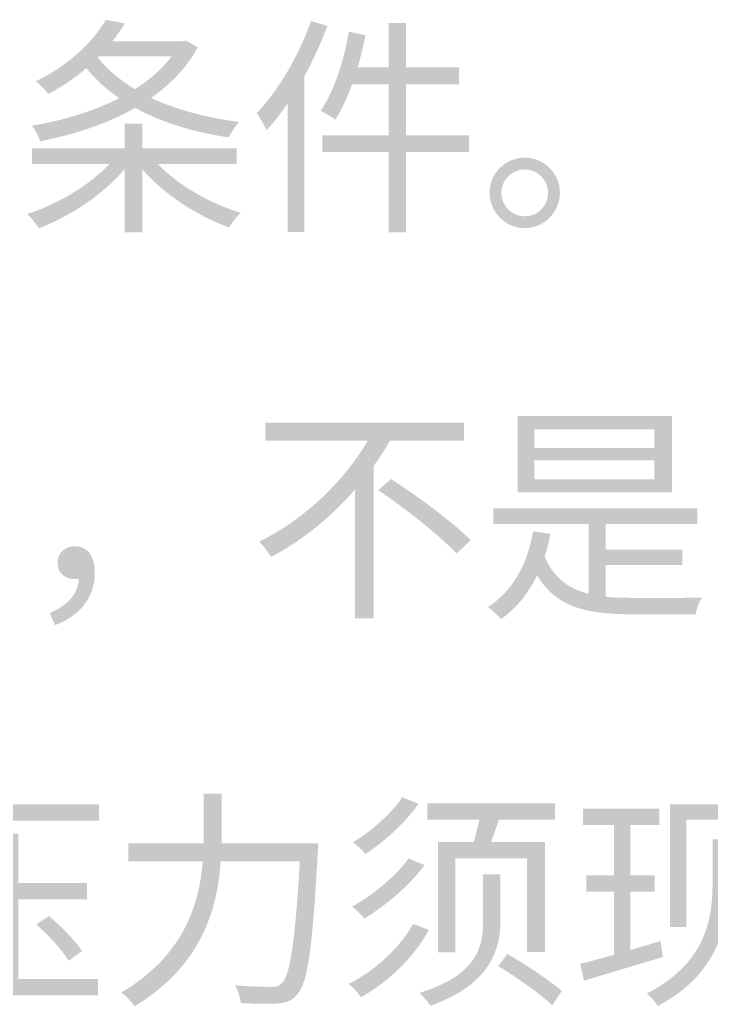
# Model space of a CAD drawing. Header units: millimetres. Extents: x -4600 to 229000, y -4300 to 19460.
# Drawn here: x 221353 to 222212, y 14411 to 15636 of the extents above; entities that cross this region are included whole.
import ezdxf

# ---------------------------------------------------------------- set-up
doc = ezdxf.new("R2010")
doc.units = ezdxf.units.MM
doc.header["$LTSCALE"] = 100
doc.layers.add('R2-LEGEND', color=7, linetype='Continuous', lineweight=18)

# ---------------------------------------------------------------- blocks, each defined once
blk = doc.blocks.new('A06_SHEET')
at = {"layer": 'R2-LEGEND'}
h = blk.add_hatch(color=256, dxfattribs=at)
edge = h.paths.add_edge_path()
edge.add_spline(control_points=[(21459.7, 15636.2), (21444.8, 15610.2), (21415.3, 15580.4), (21372.6, 15559.7)], knot_values=[0, 0, 0, 0, 1, 1, 1, 1], degree=3, periodic=0)
edge.add_spline(control_points=[(21372.6, 15559.7), (21377.5, 15556.6), (21384.4, 15549.1), (21388.1, 15544)], knot_values=[0, 0, 0, 0, 1, 1, 1, 1], degree=3, periodic=0)
edge.add_spline(control_points=[(21388.1, 15544), (21406.2, 15553.7), (21421.9, 15564.3), (21435.4, 15576.1)], knot_values=[0, 0, 0, 0, 1, 1, 1, 1], degree=3, periodic=0)
edge.add_spline(control_points=[(21435.4, 15576.1), (21446.8, 15562), (21460.6, 15549.7), (21476.3, 15538.8)], knot_values=[0, 0, 0, 0, 1, 1, 1, 1], degree=3, periodic=0)
edge.add_spline(control_points=[(21476.3, 15538.8), (21443.4, 15521.9), (21405, 15510.7), (21368, 15504.7)], knot_values=[0, 0, 0, 0, 1, 1, 1, 1], degree=3, periodic=0)
edge.add_spline(control_points=[(21368, 15504.7), (21371.8, 15499.9), (21376.6, 15491), (21378.1, 15485.2)], knot_values=[0, 0, 0, 0, 1, 1, 1, 1], degree=3, periodic=0)
edge.add_spline(control_points=[(21378.1, 15485.2), (21418.8, 15493.3), (21460.6, 15506.4), (21496.1, 15526.8)], knot_values=[0, 0, 0, 0, 1, 1, 1, 1], degree=3, periodic=0)
edge.add_spline(control_points=[(21496.1, 15526.8), (21529.3, 15508.5), (21568.9, 15496.4), (21612.4, 15490.1)], knot_values=[0, 0, 0, 0, 1, 1, 1, 1], degree=3, periodic=0)
edge.add_spline(control_points=[(21612.4, 15490.1), (21615.3, 15495.8), (21621, 15504.7), (21625.3, 15509.3)], knot_values=[0, 0, 0, 0, 1, 1, 1, 1], degree=3, periodic=0)
edge.add_spline(control_points=[(21625.3, 15509.3), (21584.6, 15514.5), (21547.4, 15524.5), (21515.9, 15539.1)], knot_values=[0, 0, 0, 0, 1, 1, 1, 1], degree=3, periodic=0)
edge.add_spline(control_points=[(21515.9, 15539.1), (21539.9, 15556), (21560.3, 15576.6), (21573.8, 15601.8)], knot_values=[0, 0, 0, 0, 1, 1, 1, 1], degree=3, periodic=0)
edge.add_line((21573.8, 15601.8), (21559.4, 15610.4))
edge.add_line((21559.4, 15610.4), (21555.4, 15609.3))
edge.add_line((21555.4, 15609.3), (21467.5, 15609.3))
edge.add_spline(control_points=[(21467.5, 15609.3), (21473.5, 15616.7), (21478.6, 15624.2), (21483.2, 15631.6)], knot_values=[0, 0, 0, 0, 1, 1, 1, 1], degree=3, periodic=0)
edge.add_line((21483.2, 15631.6), (21459.7, 15636.2))
edge = h.paths.add_edge_path(flags=0)
edge.add_spline(control_points=[(21541.4, 15590.7), (21529.6, 15575.2), (21514.2, 15561.5), (21495.8, 15550)], knot_values=[0, 0, 0, 0, 1, 1, 1, 1], degree=3, periodic=0)
edge.add_spline(control_points=[(21495.8, 15550), (21477.2, 15561.2), (21461.7, 15574.3), (21449.7, 15589.5)], knot_values=[0, 0, 0, 0, 1, 1, 1, 1], degree=3, periodic=0)
edge.add_line((21449.7, 15589.5), (21451.1, 15590.7))
edge.add_line((21451.1, 15590.7), (21541.4, 15590.7))
h = blk.add_hatch(color=256, dxfattribs=at)
edge = h.paths.add_edge_path()
edge.add_spline(control_points=[(21714.7, 15634.5), (21699.2, 15591.2), (21674, 15548.3), (21647.1, 15520.2)], knot_values=[0, 0, 0, 0, 1, 1, 1, 1], degree=3, periodic=0)
edge.add_spline(control_points=[(21647.1, 15520.2), (21650.8, 15515.3), (21657.1, 15504.2), (21659.4, 15499)], knot_values=[0, 0, 0, 0, 1, 1, 1, 1], degree=3, periodic=0)
edge.add_spline(control_points=[(21659.4, 15499), (21668.6, 15508.7), (21677.2, 15520.2), (21685.8, 15532.5)], knot_values=[0, 0, 0, 0, 1, 1, 1, 1], degree=3, periodic=0)
edge.add_line((21685.8, 15532.5), (21685.8, 15372.7))
edge.add_line((21685.8, 15372.7), (21706.4, 15372.7))
edge.add_line((21706.4, 15372.7), (21706.4, 15566))
edge.add_spline(control_points=[(21706.4, 15566), (21717.3, 15586.1), (21727, 15607.3), (21735, 15628.5)], knot_values=[0, 0, 0, 0, 1, 1, 1, 1], degree=3, periodic=0)
edge.add_line((21735, 15628.5), (21714.7, 15634.5))
h = blk.add_hatch(color=256, dxfattribs=at)
edge = h.paths.add_edge_path()
edge.add_line((21728.7, 15492.7), (21728.7, 15471.8))
edge.add_line((21728.7, 15471.8), (21811, 15471.8))
edge.add_line((21811, 15471.8), (21811, 15372.1))
edge.add_line((21811, 15372.1), (21832.5, 15372.1))
edge.add_line((21832.5, 15372.1), (21832.5, 15471.8))
edge.add_line((21832.5, 15471.8), (21911, 15471.8))
edge.add_line((21911, 15471.8), (21911, 15492.7))
edge.add_line((21911, 15492.7), (21832.5, 15492.7))
edge.add_line((21832.5, 15492.7), (21832.5, 15556))
edge.add_line((21832.5, 15556), (21898.3, 15556))
edge.add_line((21898.3, 15556), (21898.3, 15576.9))
edge.add_line((21898.3, 15576.9), (21832.5, 15576.9))
edge.add_line((21832.5, 15576.9), (21832.5, 15632.2))
edge.add_line((21832.5, 15632.2), (21811, 15632.2))
edge.add_line((21811, 15632.2), (21811, 15576.9))
edge.add_line((21811, 15576.9), (21772.6, 15576.9))
edge.add_spline(control_points=[(21772.6, 15576.9), (21776.3, 15589.8), (21779.5, 15603.6), (21782.3, 15617)], knot_values=[0, 0, 0, 0, 1, 1, 1, 1], degree=3, periodic=0)
edge.add_line((21782.3, 15617), (21761.7, 15621.3))
edge.add_spline(control_points=[(21761.7, 15621.3), (21755.1, 15583.8), (21743.1, 15546.8), (21726.5, 15523.1)], knot_values=[0, 0, 0, 0, 1, 1, 1, 1], degree=3, periodic=0)
edge.add_spline(control_points=[(21726.5, 15523.1), (21731.6, 15520.5), (21740.8, 15515.3), (21744.8, 15512.2)], knot_values=[0, 0, 0, 0, 1, 1, 1, 1], degree=3, periodic=0)
edge.add_spline(control_points=[(21744.8, 15512.2), (21752.5, 15524.2), (21759.7, 15539.4), (21765.7, 15556)], knot_values=[0, 0, 0, 0, 1, 1, 1, 1], degree=3, periodic=0)
edge.add_line((21765.7, 15556), (21811, 15556))
edge.add_line((21811, 15556), (21811, 15492.7))
edge.add_line((21811, 15492.7), (21728.7, 15492.7))
h = blk.add_hatch(color=256, dxfattribs=at)
edge = h.paths.add_edge_path()
edge.add_line((21483.2, 15507.3), (21483.2, 15476.4))
edge.add_line((21483.2, 15476.4), (21367.8, 15476.4))
edge.add_line((21367.8, 15476.4), (21367.8, 15457.2))
edge.add_line((21367.8, 15457.2), (21464.3, 15457.2))
edge.add_spline(control_points=[(21464.3, 15457.2), (21439.1, 15430.2), (21398.7, 15406.5), (21362, 15395)], knot_values=[0, 0, 0, 0, 1, 1, 1, 1], degree=3, periodic=0)
edge.add_spline(control_points=[(21362, 15395), (21366.9, 15390.4), (21373.2, 15382.4), (21376.4, 15377.2)], knot_values=[0, 0, 0, 0, 1, 1, 1, 1], degree=3, periodic=0)
edge.add_spline(control_points=[(21376.4, 15377.2), (21414.5, 15391.6), (21456.6, 15419.1), (21483.2, 15450.9)], knot_values=[0, 0, 0, 0, 1, 1, 1, 1], degree=3, periodic=0)
edge.add_line((21483.2, 15450.9), (21483.2, 15372.1))
edge.add_line((21483.2, 15372.1), (21505, 15372.1))
edge.add_line((21505, 15372.1), (21505, 15450.6))
edge.add_spline(control_points=[(21505, 15450.6), (21531.9, 15419.4), (21573.8, 15392.1), (21612.7, 15378.4)], knot_values=[0, 0, 0, 0, 1, 1, 1, 1], degree=3, periodic=0)
edge.add_spline(control_points=[(21612.7, 15378.4), (21616.2, 15383.8), (21622.5, 15392.1), (21627.3, 15396.4)], knot_values=[0, 0, 0, 0, 1, 1, 1, 1], degree=3, periodic=0)
edge.add_spline(control_points=[(21627.3, 15396.4), (21589.5, 15407.9), (21549.4, 15430.5), (21524.2, 15457.2)], knot_values=[0, 0, 0, 0, 1, 1, 1, 1], degree=3, periodic=0)
edge.add_line((21524.2, 15457.2), (21622.2, 15457.2))
edge.add_line((21622.2, 15457.2), (21622.2, 15476.4))
edge.add_line((21622.2, 15476.4), (21505, 15476.4))
edge.add_line((21505, 15476.4), (21505, 15507.3))
edge.add_line((21505, 15507.3), (21483.2, 15507.3))
h = blk.add_hatch(color=256, dxfattribs=at)
edge = h.paths.add_edge_path()
edge.add_spline(control_points=[(21980, 15464.9), (21956.2, 15464.9), (21936.5, 15445.4), (21936.5, 15421.4), (21936.5, 15397), (21956.2, 15377.5), (21980, 15377.5), (22004.4, 15377.5), (22023.8, 15397), (22023.8, 15421.4), (22023.8, 15445.4), (22004.4, 15464.9), (21980, 15464.9)], knot_values=[0, 0, 0, 0, 1, 1, 1, 2, 2, 2, 3, 3, 3, 4, 4, 4, 4], degree=3, periodic=0)
edge = h.paths.add_edge_path(flags=0)
edge.add_spline(control_points=[(21980, 15392.1), (21964.2, 15392.1), (21951.1, 15405), (21951.1, 15421.4), (21951.1, 15437.1), (21964.2, 15450.3), (21980, 15450.3), (21996.3, 15450.3), (22009.2, 15437.1), (22009.2, 15421.4), (22009.2, 15405), (21996.3, 15392.1), (21980, 15392.1)], knot_values=[0, 0, 0, 0, 1, 1, 1, 2, 2, 2, 3, 3, 3, 4, 4, 4, 4], degree=3, periodic=0)
h = blk.add_hatch(color=256, dxfattribs=at)
edge = h.paths.add_edge_path()
edge.add_line((21657.7, 15135.6), (21657.7, 15113.5))
edge.add_line((21657.7, 15113.5), (21785.2, 15113.5))
edge.add_spline(control_points=[(21785.2, 15113.5), (21756.8, 15064.5), (21707.5, 15016.1), (21650.5, 14988.1)], knot_values=[0, 0, 0, 0, 1, 1, 1, 1], degree=3, periodic=0)
edge.add_spline(control_points=[(21650.5, 14988.1), (21655.1, 14983.2), (21661.7, 14974.6), (21665.1, 14969.1)], knot_values=[0, 0, 0, 0, 1, 1, 1, 1], degree=3, periodic=0)
edge.add_spline(control_points=[(21665.1, 14969.1), (21705, 14990.1), (21740.5, 15019.6), (21769.4, 15052.8)], knot_values=[0, 0, 0, 0, 1, 1, 1, 1], degree=3, periodic=0)
edge.add_line((21769.4, 15052.8), (21769.4, 14892.7))
edge.add_line((21769.4, 14892.7), (21792.6, 14892.7))
edge.add_line((21792.6, 14892.7), (21792.6, 15082.3))
edge.add_spline(control_points=[(21792.6, 15082.3), (21800.1, 15092.3), (21806.7, 15102.9), (21812.7, 15113.5)], knot_values=[0, 0, 0, 0, 1, 1, 1, 1], degree=3, periodic=0)
edge.add_line((21812.7, 15113.5), (21904.7, 15113.5))
edge.add_line((21904.7, 15113.5), (21904.7, 15135.6))
edge.add_line((21904.7, 15135.6), (21657.7, 15135.6))
edge = h.paths.add_edge_path(flags=0)
edge.add_spline(control_points=[(21798.1, 15051.9), (21832.2, 15029), (21875.1, 14995.2), (21895.5, 14973.2)], knot_values=[0, 0, 0, 0, 1, 1, 1, 1], degree=3, periodic=0)
edge.add_line((21895.5, 14973.2), (21913, 14989.8))
edge.add_spline(control_points=[(21913, 14989.8), (21891.5, 15011.8), (21847.9, 15043.9), (21814.1, 15065.7)], knot_values=[0, 0, 0, 0, 1, 1, 1, 1], degree=3, periodic=0)
edge.add_line((21814.1, 15065.7), (21798.1, 15051.9))
h = blk.add_hatch(color=256, dxfattribs=at)
h.paths.add_polyline_path([(21971.4, 15143.9), (21971.4, 15049.1), (22163.1, 15049.1), (22163.1, 15143.9), (21971.4, 15143.9)])
h.paths.add_polyline_path([(21992, 15088.9), (22141.3, 15088.9), (22141.3, 15065.4), (21992, 15065.4), (21992, 15088.9)], flags=0)
h.paths.add_polyline_path([(21992, 15127.6), (22141.3, 15127.6), (22141.3, 15104.4), (21992, 15104.4), (21992, 15127.6)], flags=0)
h = blk.add_hatch(color=256, dxfattribs=at)
edge = h.paths.add_edge_path()
edge.add_spline(control_points=[(21990.6, 15000.7), (21983.2, 14958.8), (21964.8, 14926.5), (21934.4, 14906.7)], knot_values=[0, 0, 0, 0, 1, 1, 1, 1], degree=3, periodic=0)
edge.add_spline(control_points=[(21934.4, 14906.7), (21939.3, 14903.5), (21947.6, 14895.5), (21950.8, 14891.8)], knot_values=[0, 0, 0, 0, 1, 1, 1, 1], degree=3, periodic=0)
edge.add_spline(control_points=[(21950.8, 14891.8), (21969.7, 14905.3), (21984.6, 14923.6), (21995.5, 14946.2)], knot_values=[0, 0, 0, 0, 1, 1, 1, 1], degree=3, periodic=0)
edge.add_spline(control_points=[(21995.5, 14946.2), (22019, 14906.7), (22055.9, 14897.8), (22113.8, 14897.8)], knot_values=[0, 0, 0, 0, 1, 1, 1, 1], degree=3, periodic=0)
edge.add_line((22113.8, 14897.8), (22192.3, 14897.8))
edge.add_spline(control_points=[(22192.3, 14897.8), (22193.4, 14903.8), (22196.9, 14913.3), (22200.3, 14918.4)], knot_values=[0, 0, 0, 0, 1, 1, 1, 1], degree=3, periodic=0)
edge.add_spline(control_points=[(22200.3, 14918.4), (22185.4, 14918.2), (22125.5, 14917.9), (22114.7, 14918.2)], knot_values=[0, 0, 0, 0, 1, 1, 1, 1], degree=3, periodic=0)
edge.add_spline(control_points=[(22114.7, 14918.2), (22102.6, 14918.2), (22091.2, 14918.4), (22080.8, 14919.6)], knot_values=[0, 0, 0, 0, 1, 1, 1, 1], degree=3, periodic=0)
edge.add_line((22080.8, 14919.6), (22080.8, 14959.1))
edge.add_line((22080.8, 14959.1), (22176, 14959.1))
edge.add_line((22176, 14959.1), (22176, 14978))
edge.add_line((22176, 14978), (22080.8, 14978))
edge.add_line((22080.8, 14978), (22080.8, 15010.1))
edge.add_line((22080.8, 15010.1), (22194.6, 15010.1))
edge.add_line((22194.6, 15010.1), (22194.6, 15029.3))
edge.add_line((22194.6, 15029.3), (21941.3, 15029.3))
edge.add_line((21941.3, 15029.3), (21941.3, 15010.1))
edge.add_line((21941.3, 15010.1), (22059.4, 15010.1))
edge.add_line((22059.4, 15010.1), (22059.4, 14923.3))
edge.add_spline(control_points=[(22059.4, 14923.3), (22034.4, 14929.6), (22016.1, 14943.1), (22004.9, 14969.4)], knot_values=[0, 0, 0, 0, 1, 1, 1, 1], degree=3, periodic=0)
edge.add_spline(control_points=[(22004.9, 14969.4), (22007.8, 14978.3), (22010.1, 14987.8), (22012.1, 14997.8)], knot_values=[0, 0, 0, 0, 1, 1, 1, 1], degree=3, periodic=0)
edge.add_line((22012.1, 14997.8), (21990.6, 15000.7))
h = blk.add_hatch(color=256, dxfattribs=at)
edge = h.paths.add_edge_path()
edge.add_spline(control_points=[(21396.4, 14884.3), (21426.5, 14894.9), (21446, 14918.4), (21446, 14949.4), (21446, 14969.4), (21437.4, 14982.3), (21421.6, 14982.3), (21409.9, 14982.3), (21399.8, 14975.2), (21399.8, 14961.7), (21399.8, 14948.2), (21409.6, 14941.4), (21421.3, 14941.4)], knot_values=[0, 0, 0, 0, 1, 1, 1, 2, 2, 2, 3, 3, 3, 4, 4, 4, 4], degree=3, periodic=0)
edge.add_line((21421.3, 14941.4), (21426.2, 14941.9))
edge.add_spline(control_points=[(21426.2, 14941.9), (21424.8, 14922.2), (21412.2, 14908.7), (21390.1, 14899.5)], knot_values=[0, 0, 0, 0, 1, 1, 1, 1], degree=3, periodic=0)
edge.add_line((21390.1, 14899.5), (21396.4, 14884.3))
h = blk.add_hatch(color=256, dxfattribs=at)
edge = h.paths.add_edge_path()
edge.add_line((21581.2, 14675.1), (21581.2, 14625.5))
edge.add_line((21581.2, 14625.5), (21581.2, 14613.2))
edge.add_line((21581.2, 14613.2), (21487.5, 14613.2))
edge.add_line((21487.5, 14613.2), (21487.5, 14591.1))
edge.add_line((21487.5, 14591.1), (21580.1, 14591.1))
edge.add_spline(control_points=[(21580.1, 14591.1), (21575.8, 14537.3), (21556.8, 14474.2), (21478.9, 14427.8)], knot_values=[0, 0, 0, 0, 1, 1, 1, 1], degree=3, periodic=0)
edge.add_spline(control_points=[(21478.9, 14427.8), (21484.4, 14424.1), (21492.1, 14416.1), (21495.5, 14410.9)], knot_values=[0, 0, 0, 0, 1, 1, 1, 1], degree=3, periodic=0)
edge.add_spline(control_points=[(21495.5, 14410.9), (21578.9, 14461.6), (21598.4, 14531.5), (21602.4, 14591.1)], knot_values=[0, 0, 0, 0, 1, 1, 1, 1], degree=3, periodic=0)
edge.add_line((21602.4, 14591.1), (21700.7, 14591.1))
edge.add_spline(control_points=[(21700.7, 14591.1), (21694.9, 14490), (21688.6, 14449.3), (21678.3, 14439.6)], knot_values=[0, 0, 0, 0, 1, 1, 1, 1], degree=3, periodic=0)
edge.add_spline(control_points=[(21678.3, 14439.6), (21674.9, 14435.9), (21671.2, 14435), (21665.1, 14435), (21658, 14435), (21639.6, 14435.3), (21619.9, 14437)], knot_values=[0, 0, 0, 0, 1, 1, 1, 2, 2, 2, 2], degree=3, periodic=0)
edge.add_spline(control_points=[(21619.9, 14437), (21624.2, 14430.7), (21626.8, 14421.2), (21627.3, 14414.9)], knot_values=[0, 0, 0, 0, 1, 1, 1, 1], degree=3, periodic=0)
edge.add_spline(control_points=[(21627.3, 14414.9), (21645.1, 14414.1), (21663.4, 14413.5), (21673.2, 14414.4)], knot_values=[0, 0, 0, 0, 1, 1, 1, 1], degree=3, periodic=0)
edge.add_spline(control_points=[(21673.2, 14414.4), (21684.3, 14415.5), (21690.9, 14417.5), (21697.8, 14426.1)], knot_values=[0, 0, 0, 0, 1, 1, 1, 1], degree=3, periodic=0)
edge.add_spline(control_points=[(21697.8, 14426.1), (21710.7, 14440.2), (21716.4, 14483.1), (21723, 14601.7)], knot_values=[0, 0, 0, 0, 1, 1, 1, 1], degree=3, periodic=0)
edge.add_spline(control_points=[(21723, 14601.7), (21723.3, 14604.9), (21723.6, 14613.2), (21723.6, 14613.2)], knot_values=[0, 0, 0, 0, 1, 1, 1, 1], degree=3, periodic=0)
edge.add_line((21723.6, 14613.2), (21603.5, 14613.2))
edge.add_line((21603.5, 14613.2), (21603.5, 14625.5))
edge.add_line((21603.5, 14625.5), (21603.5, 14675.1))
edge.add_line((21603.5, 14675.1), (21581.2, 14675.1))
h = blk.add_hatch(color=256, dxfattribs=at)
edge = h.paths.add_edge_path()
edge.add_spline(control_points=[(21827.9, 14670.5), (21814.1, 14649.6), (21788.3, 14627.5), (21766.8, 14614.6)], knot_values=[0, 0, 0, 0, 1, 1, 1, 1], degree=3, periodic=0)
edge.add_spline(control_points=[(21766.8, 14614.6), (21772.3, 14610.9), (21778.3, 14604.6), (21782.3, 14600)], knot_values=[0, 0, 0, 0, 1, 1, 1, 1], degree=3, periodic=0)
edge.add_spline(control_points=[(21782.3, 14600), (21805.5, 14615.2), (21831.3, 14638.4), (21848.2, 14662.5)], knot_values=[0, 0, 0, 0, 1, 1, 1, 1], degree=3, periodic=0)
edge.add_line((21848.2, 14662.5), (21827.9, 14670.5))
h = blk.add_hatch(color=256, dxfattribs=at)
edge = h.paths.add_edge_path()
edge.add_line((21210.2, 14661.9), (21210.2, 14569.4))
edge.add_spline(control_points=[(21210.2, 14569.4), (21210.2, 14525.8), (21208.5, 14466.2), (21186.4, 14423.8)], knot_values=[0, 0, 0, 0, 1, 1, 1, 1], degree=3, periodic=0)
edge.add_spline(control_points=[(21186.4, 14423.8), (21191.3, 14421.8), (21200.5, 14415.5), (21204.2, 14412.1)], knot_values=[0, 0, 0, 0, 1, 1, 1, 1], degree=3, periodic=0)
edge.add_spline(control_points=[(21204.2, 14412.1), (21227.4, 14456.5), (21230.8, 14523.5), (21230.8, 14569.4)], knot_values=[0, 0, 0, 0, 1, 1, 1, 1], degree=3, periodic=0)
edge.add_line((21230.8, 14569.4), (21230.8, 14641.3))
edge.add_line((21230.8, 14641.3), (21451.1, 14641.3))
edge.add_line((21451.1, 14641.3), (21451.1, 14661.9))
edge.add_line((21451.1, 14661.9), (21210.2, 14661.9))
h.paths.add_polyline_path([(21329.4, 14625.5), (21329.4, 14563.9), (21251.2, 14563.9), (21251.2, 14543.6), (21329.4, 14543.6), (21329.4, 14444.7), (21232.3, 14444.7), (21232.3, 14424.4), (21450, 14424.4), (21450, 14444.7), (21351.1, 14444.7), (21351.1, 14543.6), (21436.2, 14543.6), (21436.2, 14563.9), (21351.1, 14563.9), (21351.1, 14625.5), (21329.4, 14625.5)], flags=0)
edge = h.paths.add_edge_path(flags=0)
edge.add_spline(control_points=[(21373.2, 14512.6), (21388.7, 14499.2), (21405.9, 14480), (21413.6, 14467.4)], knot_values=[0, 0, 0, 0, 1, 1, 1, 1], degree=3, periodic=0)
edge.add_line((21413.6, 14467.4), (21430.2, 14479.7))
edge.add_spline(control_points=[(21430.2, 14479.7), (21421.9, 14492), (21404.7, 14509.8), (21389, 14523)], knot_values=[0, 0, 0, 0, 1, 1, 1, 1], degree=3, periodic=0)
edge.add_line((21389, 14523), (21373.2, 14512.6))
h = blk.add_hatch(color=256, dxfattribs=at)
edge = h.paths.add_edge_path()
edge.add_line((21872.6, 14614.9), (21872.6, 14478))
edge.add_line((21872.6, 14478), (21893.8, 14478))
edge.add_line((21893.8, 14478), (21893.8, 14594.6))
edge.add_line((21893.8, 14594.6), (21982.9, 14594.6))
edge.add_line((21982.9, 14594.6), (21982.9, 14478.5))
edge.add_line((21982.9, 14478.5), (22005.2, 14478.5))
edge.add_line((22005.2, 14478.5), (22005.2, 14614.9))
edge.add_line((22005.2, 14614.9), (21938.2, 14614.9))
edge.add_spline(control_points=[(21938.2, 14614.9), (21941.6, 14623.5), (21945, 14633.3), (21948.2, 14642.7)], knot_values=[0, 0, 0, 0, 1, 1, 1, 1], degree=3, periodic=0)
edge.add_line((21948.2, 14642.7), (22017.8, 14642.7))
edge.add_line((22017.8, 14642.7), (22017.8, 14663))
edge.add_line((22017.8, 14663), (21859.1, 14663))
edge.add_line((21859.1, 14663), (21859.1, 14642.7))
edge.add_line((21859.1, 14642.7), (21923.8, 14642.7))
edge.add_spline(control_points=[(21923.8, 14642.7), (21921.8, 14633.5), (21919.3, 14623.5), (21916.7, 14614.9)], knot_values=[0, 0, 0, 0, 1, 1, 1, 1], degree=3, periodic=0)
edge.add_line((21916.7, 14614.9), (21872.6, 14614.9))
edge = h.paths.add_edge_path(flags=0)
edge.add_line((21928.4, 14574.8), (21928.4, 14517.5))
edge.add_spline(control_points=[(21928.4, 14517.5), (21928.4, 14487.7), (21923.6, 14450.2), (21849.4, 14427.6)], knot_values=[0, 0, 0, 0, 1, 1, 1, 1], degree=3, periodic=0)
edge.add_spline(control_points=[(21849.4, 14427.6), (21853.7, 14423.3), (21860.2, 14415.8), (21863.1, 14411.5)], knot_values=[0, 0, 0, 0, 1, 1, 1, 1], degree=3, periodic=0)
edge.add_spline(control_points=[(21863.1, 14411.5), (21937.9, 14438.4), (21949.9, 14481.7), (21949.9, 14517.2)], knot_values=[0, 0, 0, 0, 1, 1, 1, 1], degree=3, periodic=0)
edge.add_line((21949.9, 14517.2), (21949.9, 14574.8))
edge.add_line((21949.9, 14574.8), (21928.4, 14574.8))
h = blk.add_hatch(color=256, dxfattribs=at)
edge = h.paths.add_edge_path()
edge.add_line((22049, 14463.6), (22053.9, 14442.7))
edge.add_spline(control_points=[(22053.9, 14442.7), (22081.1, 14451), (22117.5, 14461.9), (22151.6, 14472)], knot_values=[0, 0, 0, 0, 1, 1, 1, 1], degree=3, periodic=0)
edge.add_line((22151.6, 14472), (22149, 14492))
edge.add_line((22149, 14492), (22111.5, 14480.8))
edge.add_line((22111.5, 14480.8), (22111.5, 14553.3))
edge.add_line((22111.5, 14553.3), (22141.6, 14553.3))
edge.add_line((22141.6, 14553.3), (22141.6, 14573.4))
edge.add_line((22141.6, 14573.4), (22111.5, 14573.4))
edge.add_line((22111.5, 14573.4), (22111.5, 14636.1))
edge.add_line((22111.5, 14636.1), (22147.3, 14636.1))
edge.add_line((22147.3, 14636.1), (22147.3, 14656.2))
edge.add_line((22147.3, 14656.2), (22052.5, 14656.2))
edge.add_line((22052.5, 14656.2), (22052.5, 14636.1))
edge.add_line((22052.5, 14636.1), (22090.9, 14636.1))
edge.add_line((22090.9, 14636.1), (22090.9, 14573.4))
edge.add_line((22090.9, 14573.4), (22056.8, 14573.4))
edge.add_line((22056.8, 14573.4), (22056.8, 14553.3))
edge.add_line((22056.8, 14553.3), (22090.9, 14553.3))
edge.add_line((22090.9, 14553.3), (22090.9, 14474.8))
edge.add_spline(control_points=[(22090.9, 14474.8), (22075.1, 14470.5), (22060.8, 14466.5), (22049, 14463.6)], knot_values=[0, 0, 0, 0, 1, 1, 1, 1], degree=3, periodic=0)
h = blk.add_hatch(color=256, dxfattribs=at)
edge = h.paths.add_edge_path()
edge.add_line((22213.5, 14618.4), (22213.5, 14563.1))
edge.add_spline(control_points=[(22213.5, 14563.1), (22213.5, 14518.1), (22204.3, 14463.9), (22131.8, 14426.7)], knot_values=[0, 0, 0, 0, 1, 1, 1, 1], degree=3, periodic=0)
edge.add_spline(control_points=[(22131.8, 14426.7), (22136.1, 14423.5), (22143, 14415.5), (22145.3, 14411.2)], knot_values=[0, 0, 0, 0, 1, 1, 1, 1], degree=3, periodic=0)
edge.add_spline(control_points=[(22145.3, 14411.2), (22192.9, 14436.1), (22215.5, 14470.2), (22225.8, 14504.6)], knot_values=[0, 0, 0, 0, 1, 1, 1, 1], degree=3, periodic=0)
edge.add_line((22225.8, 14504.6), (22225.8, 14444.2))
edge.add_spline(control_points=[(22225.8, 14444.2), (22225.8, 14424.7), (22233.3, 14419.5), (22253.3, 14419.5)], knot_values=[0, 0, 0, 0, 1, 1, 1, 1], degree=3, periodic=0)
edge.add_line((22253.3, 14419.5), (22279.7, 14419.5))
edge.add_spline(control_points=[(22279.7, 14419.5), (22304.3, 14419.5), (22307.7, 14431), (22310.3, 14476.3)], knot_values=[0, 0, 0, 0, 1, 1, 1, 1], degree=3, periodic=0)
edge.add_spline(control_points=[(22310.3, 14476.3), (22304.9, 14477.4), (22298, 14480.6), (22292.9, 14484.8)], knot_values=[0, 0, 0, 0, 1, 1, 1, 1], degree=3, periodic=0)
edge.add_spline(control_points=[(22292.9, 14484.8), (22291.4, 14443.9), (22289.7, 14435.9), (22279.7, 14435.9)], knot_values=[0, 0, 0, 0, 1, 1, 1, 1], degree=3, periodic=0)
edge.add_line((22279.7, 14435.9), (22256.2, 14435.9))
edge.add_spline(control_points=[(22256.2, 14435.9), (22248.2, 14435.9), (22245.9, 14437.9), (22245.9, 14446.2)], knot_values=[0, 0, 0, 0, 1, 1, 1, 1], degree=3, periodic=0)
edge.add_line((22245.9, 14446.2), (22245.9, 14514.1))
edge.add_line((22245.9, 14514.1), (22228.4, 14514.1))
edge.add_spline(control_points=[(22228.4, 14514.1), (22232.4, 14530.7), (22233.5, 14547.3), (22233.5, 14562.5)], knot_values=[0, 0, 0, 0, 1, 1, 1, 1], degree=3, periodic=0)
edge.add_line((22233.5, 14562.5), (22233.5, 14618.4))
edge.add_line((22233.5, 14618.4), (22213.5, 14618.4))
h.paths.add_polyline_path([(22160.5, 14661.6), (22160.5, 14509.2), (22181.1, 14509.2), (22181.1, 14642.7), (22267.9, 14642.7), (22267.9, 14509.2), (22289.1, 14509.2), (22289.1, 14661.6), (22160.5, 14661.6)], flags=0)
h = blk.add_hatch(color=256, dxfattribs=at)
edge = h.paths.add_edge_path()
edge.add_spline(control_points=[(21835.9, 14594.6), (21820.1, 14572.2), (21790.3, 14548.5), (21765.7, 14534.7)], knot_values=[0, 0, 0, 0, 1, 1, 1, 1], degree=3, periodic=0)
edge.add_spline(control_points=[(21765.7, 14534.7), (21771.1, 14530.7), (21777.2, 14524.4), (21780.9, 14519.8)], knot_values=[0, 0, 0, 0, 1, 1, 1, 1], degree=3, periodic=0)
edge.add_spline(control_points=[(21780.9, 14519.8), (21807, 14535.6), (21836.8, 14560.8), (21855.7, 14586.3)], knot_values=[0, 0, 0, 0, 1, 1, 1, 1], degree=3, periodic=0)
edge.add_line((21855.7, 14586.3), (21835.9, 14594.6))
h = blk.add_hatch(color=256, dxfattribs=at)
edge = h.paths.add_edge_path()
edge.add_spline(control_points=[(21841.3, 14513.2), (21824.7, 14482.8), (21793.5, 14454.8), (21761.4, 14438.7)], knot_values=[0, 0, 0, 0, 1, 1, 1, 1], degree=3, periodic=0)
edge.add_spline(control_points=[(21761.4, 14438.7), (21766.8, 14434.4), (21773.2, 14427.3), (21776.6, 14422.1)], knot_values=[0, 0, 0, 0, 1, 1, 1, 1], degree=3, periodic=0)
edge.add_spline(control_points=[(21776.6, 14422.1), (21810.7, 14441), (21842.2, 14471.4), (21861.1, 14505.8)], knot_values=[0, 0, 0, 0, 1, 1, 1, 1], degree=3, periodic=0)
edge.add_line((21861.1, 14505.8), (21841.3, 14513.2))
h = blk.add_hatch(color=256, dxfattribs=at)
edge = h.paths.add_edge_path()
edge.add_spline(control_points=[(21947.3, 14460.8), (21970.5, 14446.7), (22000.1, 14425.8), (22014.4, 14412.1)], knot_values=[0, 0, 0, 0, 1, 1, 1, 1], degree=3, periodic=0)
edge.add_line((22014.4, 14412.1), (22026.1, 14429.8))
edge.add_spline(control_points=[(22026.1, 14429.8), (22011.5, 14443), (21981.4, 14462.5), (21958.5, 14476)], knot_values=[0, 0, 0, 0, 1, 1, 1, 1], degree=3, periodic=0)
edge.add_line((21958.5, 14476), (21947.3, 14460.8))

msp = doc.modelspace()

# ---------------------------------------------------------------- block references
msp.add_blockref('A06_SHEET', (200000, 0))

doc.saveas('drawing.dxf')
